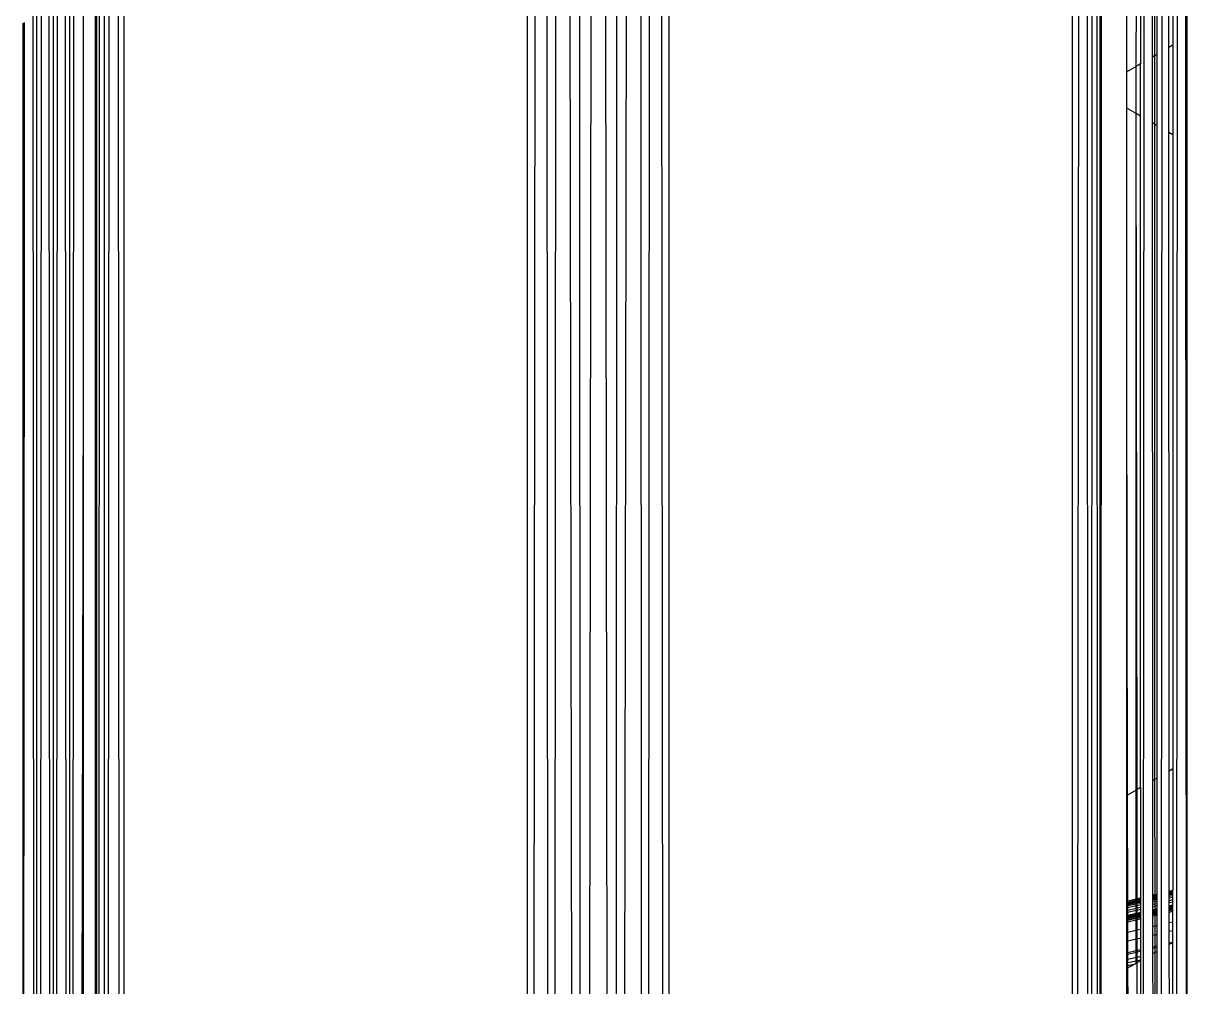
# Model space of a CAD drawing. Header units: inches. Extents: x 17 to 4615, y 5 to 3256.
# Drawn here: x 2812.5 to 2872.9, y 1859.5 to 1909.5 of the extents above; entities that cross this region are included whole.
import ezdxf

# ---------------------------------------------------------------- set-up
doc = ezdxf.new("R2010")
doc.units = ezdxf.units.IN
doc.header["$MEASUREMENT"] = 0

msp = doc.modelspace()

# ---------------------------------------------------------------- linework, layer by layer
for p, q in [((2838.689, 1525.016), (2838.689, 2259.863)), ((2839.42, 2259.442), (2838.689, 1525.016)), ((2839.42, 2259.442), (2840.006, 1524.464)), ((2840.006, 1524.464), (2840.301, 2258.933)), ((2840.301, 2258.933), (2841.553, 1524.174)), ((2841.553, 1524.174), (2841.301, 2258.356)), ((2842.366, 2257.74), (2841.553, 1524.174)), ((2842.366, 2257.74), (2843.18, 1524.174)), ((2843.432, 2257.125), (2843.18, 1524.174)), ((2843.18, 1524.174), (2844.432, 2256.548)), ((2844.432, 2256.548), (2844.727, 1524.464)), ((2844.727, 1524.464), (2845.313, 2256.039)), ((2845.313, 2256.039), (2846.043, 1525.016)), ((2846.043, 1525.016), (2846.043, 2255.618)), ((2817.759, 1537.101), (2817.759, 2243.533)), ((2866.974, 2243.533), (2866.974, 1537.101)), ((2816.3, 1540.504), (2816.649, 2242.941)), ((2816.649, 2242.941), (2816.803, 1537.86)), ((2816.803, 1537.86), (2817.138, 2243.292)), ((2817.175, 2243.334), (2817.759, 1537.101)), ((2867.581, 2243.183), (2866.974, 1537.101)), ((2867.581, 2243.183), (2867.93, 1537.86)), ((2867.93, 1537.86), (2868.069, 2242.901)), ((2868.069, 2242.901), (2868.433, 1541.321)), ((2816.3, 1540.504), (2816.239, 2242.656)), ((2816.344, 2242.629), (2816.3, 1540.504)), ((2868.386, 2242.718), (2868.433, 1541.321)), ((2868.497, 2242.654), (2868.433, 1541.321)), ((2814.931, 2241.59), (2814.916, 1553.51)), ((2814.082, 1539.75), (2814.511, 2241.287)), ((2814.082, 2241.039), (2814.082, 1539.75)), ((2814.511, 2241.287), (2814.916, 1553.51)), ((2813.24, 1539.846), (2813.234, 2240.684)), ((2813.653, 2240.838), (2813.24, 1539.846)), ((2813.653, 2240.838), (2814.082, 1539.75)), ((2814.952, 1553.49), (2815.315, 2230.283)), ((2870.936, 2230.223), (2870.516, 1683.665)), ((2872.59, 2229.268), (2872.2, 1540.254)), ((2812.851, 2228.86), (2813.24, 1539.846)), ((2871.821, 2183.172), (2871.358, 1540.832)), ((2872.176, 1917.325), (2872.2, 1908.358)), ((2872.865, 1908.742), (2872.857, 1917.719)), ((2872.913, 1917.751), (2872.913, 1908.77)), ((2871.133, 1907.742), (2871.127, 1916.72)), ((2871.232, 1916.781), (2871.235, 1907.801)), ((2871.358, 1916.853), (2871.358, 1907.872)), ((2871.983, 1908.233), (2871.978, 1917.211)), ((2870.297, 1907.259), (2870.312, 1916.249)), ((2870.516, 1916.367), (2870.516, 1907.386)), ((2815.638, 1915.547), (2815.638, 1891.215)), ((2869.802, 1906.973), (2869.802, 1915.955)), ((2812.527, 1909.451), (2812.527, 1909.505)), ((2812.527, 1909.451), (2812.597, 1909.492)), ((2812.527, 1908.851), (2812.527, 1909.451)), ((2812.597, 1909.492), (2812.597, 1909.546)), ((2812.597, 1908.892), (2812.597, 1909.492)), ((2812.527, 1908.851), (2812.597, 1908.892)), ((2812.527, 1908.362), (2812.527, 1908.851)), ((2812.596, 1908.321), (2812.597, 1908.892)), ((2812.596, 1908.321), (2812.527, 1908.362)), ((2812.527, 1902.891), (2812.527, 1908.362)), ((2812.592, 1902.929), (2812.596, 1908.321)), ((2872.2, 1908.358), (2871.983, 1908.233)), ((2871.986, 1903.835), (2871.983, 1908.233)), ((2872.2, 1908.358), (2872.2, 1903.711)), ((2872.913, 1908.77), (2872.865, 1908.742)), ((2872.869, 1903.325), (2872.865, 1908.742)), ((2872.913, 1908.77), (2872.913, 1903.299)), ((2871.235, 1907.801), (2871.133, 1907.742)), ((2871.135, 1904.326), (2871.133, 1907.742)), ((2871.358, 1907.872), (2871.235, 1907.801)), ((2871.235, 1907.801), (2871.236, 1904.267)), ((2871.358, 1907.872), (2871.358, 1904.197)), ((2870.297, 1907.259), (2869.802, 1906.973)), ((2870.516, 1907.386), (2870.297, 1907.259)), ((2870.297, 1904.81), (2870.297, 1907.259)), ((2870.516, 1904.683), (2870.516, 1907.386)), ((2869.802, 1905.096), (2869.802, 1906.973)), ((2870.297, 1904.81), (2869.802, 1905.096)), ((2869.802, 1891.623), (2869.802, 1905.096)), ((2870.516, 1904.683), (2870.297, 1904.81)), ((2870.297, 1869.7), (2870.297, 1904.81)), ((2870.337, 1869.724), (2870.297, 1904.81)), ((2870.516, 1869.827), (2870.516, 1904.683)), ((2871.236, 1904.267), (2871.135, 1904.326)), ((2871.156, 1870.196), (2871.135, 1904.326)), ((2871.358, 1904.197), (2871.236, 1904.267)), ((2871.236, 1904.267), (2871.248, 1870.249)), ((2871.358, 1904.197), (2871.358, 1870.313)), ((2872.2, 1903.711), (2871.986, 1903.835)), ((2872.005, 1870.687), (2871.986, 1903.835)), ((2872.2, 1903.711), (2872.2, 1870.799)), ((2812.527, 1902.891), (2812.592, 1902.929)), ((2812.527, 1873.089), (2812.527, 1902.891)), ((2812.568, 1873.113), (2812.592, 1902.929)), ((2872.913, 1903.299), (2872.869, 1903.325)), ((2872.913, 1851.815), (2872.869, 1903.325)), ((2872.913, 1903.299), (2872.913, 1851.815)), ((2869.802, 1869.415), (2869.802, 1891.623)), ((2869.847, 1869.441), (2869.802, 1891.623)), ((2815.638, 1891.215), (2814.952, 1553.49)), ((2815.638, 1891.215), (2815.638, 1540.122)), ((2812.568, 1873.113), (2812.527, 1873.089)), ((2812.527, 1872.272), (2812.527, 1873.089)), ((2812.568, 1872.296), (2812.568, 1873.113)), ((2812.527, 1872.272), (2812.568, 1872.296)), ((2812.527, 1870.803), (2812.527, 1872.272)), ((2812.567, 1870.78), (2812.568, 1872.296)), ((2812.567, 1870.78), (2812.527, 1870.803)), ((2812.527, 1861.821), (2812.527, 1870.803)), ((2872.2, 1870.799), (2872.005, 1870.687)), ((2872.2, 1870.799), (2872.2, 1864.498)), ((2812.559, 1861.802), (2812.567, 1870.78)), ((2871.248, 1870.249), (2871.156, 1870.196)), ((2871.159, 1864.257), (2871.156, 1870.196)), ((2871.358, 1870.313), (2871.248, 1870.249)), ((2871.248, 1870.249), (2871.25, 1864.278)), ((2871.358, 1870.313), (2871.358, 1864.303)), ((2872.009, 1864.454), (2872.005, 1870.687)), ((2870.297, 1869.7), (2869.847, 1869.441)), ((2870.337, 1869.724), (2870.297, 1869.7)), ((2870.297, 1864.058), (2870.297, 1869.7)), ((2870.516, 1869.827), (2870.337, 1869.724)), ((2870.34, 1864.068), (2870.337, 1869.724)), ((2870.516, 1869.827), (2870.516, 1864.108)), ((2869.847, 1869.441), (2869.802, 1869.415)), ((2869.802, 1863.943), (2869.802, 1869.415)), ((2869.858, 1863.956), (2869.847, 1869.441)), ((2871.159, 1864.257), (2871.25, 1864.278)), ((2871.16, 1864.211), (2871.159, 1864.257)), ((2871.25, 1864.232), (2871.16, 1864.211)), ((2871.16, 1864.167), (2871.16, 1864.211)), ((2871.16, 1864.167), (2871.25, 1864.188)), ((2871.16, 1864.117), (2871.16, 1864.167)), ((2871.25, 1864.278), (2871.358, 1864.303)), ((2871.25, 1864.278), (2871.25, 1864.232)), ((2871.358, 1864.257), (2871.25, 1864.232)), ((2871.25, 1864.232), (2871.25, 1864.188)), ((2871.25, 1864.188), (2871.358, 1864.213)), ((2871.25, 1864.188), (2871.25, 1864.138)), ((2871.25, 1864.138), (2871.358, 1864.163)), ((2871.358, 1864.303), (2871.358, 1864.257)), ((2871.358, 1864.257), (2871.358, 1864.213)), ((2871.358, 1864.213), (2871.358, 1864.163)), ((2871.358, 1864.163), (2871.358, 1864.135)), ((2872.009, 1864.454), (2872.2, 1864.498)), ((2872.009, 1864.408), (2872.009, 1864.454)), ((2872.2, 1864.452), (2872.009, 1864.408)), ((2872.009, 1864.363), (2872.2, 1864.408)), ((2872.009, 1864.363), (2872.009, 1864.408)), ((2872.009, 1864.314), (2872.009, 1864.363)), ((2872.009, 1864.314), (2872.2, 1864.358)), ((2872.2, 1864.33), (2872.009, 1864.286)), ((2872.009, 1864.286), (2872.009, 1864.314)), ((2872.009, 1864.238), (2872.009, 1864.286)), ((2872.2, 1864.283), (2872.009, 1864.238)), ((2872.009, 1864.173), (2872.009, 1864.238)), ((2872.2, 1864.217), (2872.009, 1864.173)), ((2872.009, 1864.101), (2872.009, 1864.173)), ((2872.009, 1864.101), (2872.2, 1864.145)), ((2872.2, 1864.452), (2872.2, 1864.498)), ((2872.2, 1864.408), (2872.2, 1864.452)), ((2872.2, 1864.358), (2872.2, 1864.408)), ((2872.2, 1864.33), (2872.2, 1864.358)), ((2872.2, 1864.283), (2872.2, 1864.33)), ((2872.2, 1864.217), (2872.2, 1864.283)), ((2872.2, 1864.145), (2872.2, 1864.217)), ((2872.2, 1864), (2872.2, 1864.145)), ((2869.802, 1863.943), (2869.858, 1863.956)), ((2869.802, 1863.897), (2869.802, 1863.943)), ((2869.858, 1863.91), (2869.802, 1863.897)), ((2869.802, 1863.852), (2869.802, 1863.897)), ((2869.802, 1863.852), (2869.859, 1863.865)), ((2869.802, 1863.802), (2869.802, 1863.852)), ((2869.802, 1863.802), (2869.859, 1863.815)), ((2869.802, 1863.774), (2869.802, 1863.802)), ((2869.859, 1863.787), (2869.802, 1863.774)), ((2869.802, 1863.727), (2869.802, 1863.774)), ((2869.859, 1863.741), (2869.802, 1863.727)), ((2869.802, 1863.661), (2869.802, 1863.727)), ((2869.859, 1863.7), (2869.802, 1863.687)), ((2869.859, 1863.674), (2869.802, 1863.661)), ((2869.802, 1863.589), (2869.802, 1863.661)), ((2869.802, 1863.589), (2869.859, 1863.602)), ((2869.802, 1863.444), (2869.802, 1863.589)), ((2869.858, 1863.956), (2870.297, 1864.058)), ((2870.297, 1864.011), (2869.858, 1863.91)), ((2869.858, 1863.91), (2869.858, 1863.956)), ((2869.859, 1863.865), (2869.858, 1863.91)), ((2869.859, 1863.865), (2870.297, 1863.967)), ((2869.859, 1863.787), (2870.516, 1863.94)), ((2869.859, 1863.815), (2870.297, 1863.917)), ((2869.859, 1863.815), (2869.859, 1863.865)), ((2870.297, 1863.842), (2869.859, 1863.741)), ((2869.859, 1863.787), (2869.859, 1863.815)), ((2869.859, 1863.741), (2869.859, 1863.787)), ((2870.297, 1863.776), (2869.859, 1863.7)), ((2869.859, 1863.7), (2869.859, 1863.741)), ((2869.859, 1863.602), (2870.297, 1863.704)), ((2869.859, 1863.7), (2869.859, 1863.674)), ((2869.859, 1863.602), (2869.859, 1863.674)), ((2869.859, 1863.457), (2869.859, 1863.602)), ((2870.297, 1863.559), (2869.859, 1863.457)), ((2870.297, 1864.058), (2870.34, 1864.068)), ((2870.297, 1864.011), (2870.297, 1864.058)), ((2870.34, 1864.022), (2870.297, 1864.011)), ((2870.297, 1863.967), (2870.297, 1864.011)), ((2870.297, 1863.967), (2870.341, 1863.977)), ((2870.297, 1863.917), (2870.297, 1863.967)), ((2870.297, 1863.917), (2870.341, 1863.927)), ((2870.297, 1863.842), (2870.297, 1863.917)), ((2870.341, 1863.852), (2870.297, 1863.842)), ((2870.297, 1863.802), (2870.297, 1863.842)), ((2870.341, 1863.812), (2870.297, 1863.802)), ((2870.297, 1863.802), (2870.297, 1863.776)), ((2870.297, 1863.704), (2870.297, 1863.776)), ((2870.297, 1863.704), (2870.341, 1863.714)), ((2870.297, 1863.559), (2870.297, 1863.704)), ((2870.341, 1863.569), (2870.297, 1863.559)), ((2870.297, 1863.463), (2870.297, 1863.559)), ((2870.34, 1864.068), (2870.516, 1864.108)), ((2870.34, 1864.022), (2870.34, 1864.068)), ((2870.516, 1864.062), (2870.34, 1864.022)), ((2870.341, 1863.977), (2870.34, 1864.022)), ((2870.341, 1863.977), (2870.516, 1864.018)), ((2870.341, 1863.927), (2870.341, 1863.977)), ((2870.341, 1863.927), (2870.516, 1863.968)), ((2870.341, 1863.852), (2870.341, 1863.927)), ((2870.516, 1863.893), (2870.341, 1863.852)), ((2870.341, 1863.812), (2870.341, 1863.852)), ((2870.516, 1863.827), (2870.341, 1863.812)), ((2870.341, 1863.714), (2870.341, 1863.812)), ((2870.341, 1863.714), (2870.516, 1863.755)), ((2870.341, 1863.569), (2870.341, 1863.714)), ((2870.516, 1863.61), (2870.341, 1863.569)), ((2870.341, 1863.473), (2870.341, 1863.569)), ((2870.516, 1864.108), (2870.516, 1864.062)), ((2870.516, 1864.062), (2870.516, 1864.018)), ((2870.516, 1864.018), (2870.516, 1863.968)), ((2870.516, 1863.968), (2870.516, 1863.94)), ((2870.516, 1863.94), (2870.516, 1863.893)), ((2870.516, 1863.893), (2870.516, 1863.827)), ((2870.516, 1863.852), (2870.516, 1863.827)), ((2870.516, 1863.827), (2870.516, 1863.755)), ((2870.516, 1863.755), (2870.516, 1863.61)), ((2870.516, 1863.61), (2870.516, 1863.514)), ((2871.16, 1864.117), (2871.25, 1864.138)), ((2871.358, 1864.135), (2871.16, 1864.089)), ((2871.16, 1864.089), (2871.16, 1864.117)), ((2871.16, 1864.042), (2871.16, 1864.089)), ((2871.25, 1864.063), (2871.16, 1864.042)), ((2871.16, 1863.976), (2871.16, 1864.042)), ((2871.16, 1864.001), (2871.16, 1863.976)), ((2871.25, 1863.997), (2871.16, 1864.001)), ((2871.16, 1863.904), (2871.16, 1863.976)), ((2871.16, 1863.904), (2871.25, 1863.925)), ((2871.16, 1863.759), (2871.16, 1863.904)), ((2871.25, 1863.78), (2871.16, 1863.759)), ((2871.16, 1863.663), (2871.16, 1863.759)), ((2871.16, 1863.663), (2871.25, 1863.684)), ((2871.16, 1863.489), (2871.16, 1863.663)), ((2871.25, 1864.138), (2871.25, 1864.063)), ((2871.358, 1864.088), (2871.25, 1864.063)), ((2871.25, 1864.063), (2871.25, 1863.997)), ((2871.25, 1864.022), (2871.25, 1863.997)), ((2871.358, 1864.022), (2871.25, 1864.022)), ((2871.25, 1863.997), (2871.25, 1863.925)), ((2871.25, 1863.925), (2871.358, 1863.95)), ((2871.25, 1863.925), (2871.25, 1863.78)), ((2871.358, 1863.805), (2871.25, 1863.78)), ((2871.25, 1863.78), (2871.25, 1863.684)), ((2871.25, 1863.684), (2871.358, 1863.709)), ((2871.25, 1863.684), (2871.25, 1863.51)), ((2871.358, 1864.135), (2871.358, 1864.088)), ((2871.358, 1864.088), (2871.358, 1864.022)), ((2871.358, 1864.047), (2871.358, 1864.022)), ((2871.358, 1864.022), (2871.358, 1863.95)), ((2871.358, 1863.95), (2871.358, 1863.805)), ((2871.358, 1863.805), (2871.358, 1863.709)), ((2871.358, 1863.709), (2871.358, 1863.535)), ((2872.009, 1863.956), (2872.009, 1864.101)), ((2872.2, 1864), (2872.009, 1863.956)), ((2872.009, 1863.86), (2872.009, 1863.956)), ((2872.009, 1863.86), (2872.2, 1863.904)), ((2872.009, 1863.686), (2872.009, 1863.86)), ((2872.2, 1863.73), (2872.009, 1863.686)), ((2872.2, 1863.692), (2872.009, 1863.648)), ((2872.009, 1863.615), (2872.009, 1863.686)), ((2872.009, 1863.615), (2872.2, 1863.659)), ((2872.009, 1863.575), (2872.2, 1863.619)), ((2872.009, 1863.575), (2872.009, 1863.615)), ((2872.009, 1863.527), (2872.009, 1863.575)), ((2872.009, 1863.527), (2872.2, 1863.571)), ((2872.2, 1863.904), (2872.2, 1864)), ((2872.2, 1863.73), (2872.2, 1863.904)), ((2872.2, 1863.659), (2872.2, 1863.73)), ((2872.2, 1863.619), (2872.2, 1863.659)), ((2872.2, 1863.571), (2872.2, 1863.619)), ((2872.2, 1863.517), (2872.2, 1863.571)), ((2869.859, 1863.457), (2869.802, 1863.444)), ((2869.802, 1863.348), (2869.802, 1863.444)), ((2869.802, 1863.348), (2869.86, 1863.362)), ((2869.802, 1863.174), (2869.802, 1863.348)), ((2869.86, 1863.187), (2869.802, 1863.174)), ((2869.802, 1863.103), (2869.802, 1863.174)), ((2869.86, 1863.149), (2869.802, 1863.136)), ((2869.802, 1863.103), (2869.86, 1863.116)), ((2869.802, 1863.064), (2869.802, 1863.103)), ((2869.802, 1863.064), (2869.86, 1863.077)), ((2869.802, 1863.016), (2869.802, 1863.064)), ((2869.802, 1863.016), (2869.86, 1863.029)), ((2869.802, 1862.963), (2869.802, 1863.016)), ((2869.802, 1862.963), (2869.86, 1862.976)), ((2869.802, 1862.915), (2869.802, 1862.963)), ((2869.86, 1863.362), (2869.859, 1863.457)), ((2869.86, 1863.362), (2870.297, 1863.463)), ((2869.86, 1863.187), (2869.86, 1863.362)), ((2870.297, 1863.289), (2869.86, 1863.187)), ((2870.297, 1863.251), (2869.86, 1863.149)), ((2869.86, 1863.116), (2870.297, 1863.218)), ((2869.86, 1863.149), (2869.86, 1863.187)), ((2869.86, 1863.077), (2870.297, 1863.178)), ((2869.86, 1863.116), (2869.86, 1863.149)), ((2869.86, 1863.029), (2870.297, 1863.131)), ((2869.86, 1863.077), (2869.86, 1863.116)), ((2869.86, 1862.976), (2870.297, 1863.077)), ((2869.86, 1863.029), (2869.86, 1863.077)), ((2870.297, 1863.029), (2869.86, 1862.928)), ((2869.86, 1862.976), (2869.86, 1863.029)), ((2869.86, 1862.928), (2869.86, 1862.976)), ((2869.861, 1862.867), (2870.297, 1862.969)), ((2870.297, 1863.463), (2870.341, 1863.473)), ((2870.297, 1863.289), (2870.297, 1863.463)), ((2870.341, 1863.299), (2870.297, 1863.289)), ((2870.297, 1863.251), (2870.297, 1863.289)), ((2870.341, 1863.261), (2870.297, 1863.251)), ((2870.297, 1863.218), (2870.297, 1863.251)), ((2870.297, 1863.218), (2870.341, 1863.228)), ((2870.297, 1863.178), (2870.297, 1863.218)), ((2870.297, 1863.178), (2870.341, 1863.189)), ((2870.297, 1863.131), (2870.297, 1863.178)), ((2870.297, 1863.131), (2870.341, 1863.141)), ((2870.297, 1863.077), (2870.297, 1863.131)), ((2870.297, 1863.077), (2870.341, 1863.088)), ((2870.297, 1863.029), (2870.297, 1863.077)), ((2870.341, 1863.04), (2870.297, 1863.029)), ((2870.297, 1862.969), (2870.297, 1863.029)), ((2870.297, 1862.969), (2870.341, 1862.979)), ((2870.297, 1862.429), (2870.297, 1862.969)), ((2870.341, 1863.473), (2870.516, 1863.514)), ((2870.341, 1863.299), (2870.341, 1863.473)), ((2870.516, 1863.34), (2870.341, 1863.299)), ((2870.516, 1863.301), (2870.341, 1863.261)), ((2870.341, 1863.261), (2870.341, 1863.299)), ((2870.341, 1863.228), (2870.516, 1863.268)), ((2870.341, 1863.228), (2870.341, 1863.261)), ((2870.341, 1863.189), (2870.516, 1863.229)), ((2870.341, 1863.189), (2870.341, 1863.228)), ((2870.341, 1863.141), (2870.341, 1863.189)), ((2870.341, 1863.141), (2870.516, 1863.181)), ((2870.341, 1863.088), (2870.341, 1863.141)), ((2870.341, 1863.088), (2870.516, 1863.128)), ((2870.341, 1863.04), (2870.341, 1863.088)), ((2870.516, 1863.08), (2870.341, 1863.04)), ((2870.341, 1862.979), (2870.341, 1863.04)), ((2870.341, 1862.979), (2870.516, 1863.019)), ((2870.341, 1862.439), (2870.341, 1862.979)), ((2870.516, 1863.514), (2870.516, 1863.34)), ((2870.516, 1863.34), (2870.516, 1863.268)), ((2870.516, 1863.268), (2870.516, 1863.229)), ((2870.516, 1863.229), (2870.516, 1863.181)), ((2870.516, 1863.181), (2870.516, 1863.128)), ((2870.516, 1863.128), (2870.516, 1863.08)), ((2870.516, 1863.08), (2870.516, 1863.019)), ((2870.516, 1863.019), (2870.516, 1862.479)), ((2871.25, 1863.51), (2871.16, 1863.489)), ((2871.16, 1863.418), (2871.16, 1863.489)), ((2871.25, 1863.472), (2871.16, 1863.451)), ((2871.16, 1863.418), (2871.25, 1863.439)), ((2871.16, 1863.378), (2871.16, 1863.418)), ((2871.16, 1863.378), (2871.25, 1863.399)), ((2871.16, 1863.33), (2871.16, 1863.378)), ((2871.16, 1863.33), (2871.25, 1863.351)), ((2871.16, 1863.277), (2871.16, 1863.33)), ((2871.16, 1863.277), (2871.25, 1863.298)), ((2871.16, 1863.229), (2871.16, 1863.277)), ((2871.25, 1863.25), (2871.16, 1863.229)), ((2871.16, 1863.169), (2871.16, 1863.229)), ((2871.16, 1863.169), (2871.25, 1863.189)), ((2871.16, 1862.627), (2871.16, 1863.169)), ((2871.358, 1863.535), (2871.25, 1863.51)), ((2871.25, 1863.51), (2871.25, 1863.472)), ((2871.358, 1863.497), (2871.25, 1863.472)), ((2871.25, 1863.472), (2871.25, 1863.439)), ((2871.25, 1863.439), (2871.358, 1863.464)), ((2871.25, 1863.439), (2871.25, 1863.399)), ((2871.25, 1863.399), (2871.358, 1863.424)), ((2871.25, 1863.399), (2871.25, 1863.351)), ((2871.25, 1863.351), (2871.358, 1863.376)), ((2871.25, 1863.351), (2871.25, 1863.298)), ((2871.25, 1863.298), (2871.358, 1863.323)), ((2871.25, 1863.298), (2871.25, 1863.25)), ((2871.358, 1863.275), (2871.25, 1863.25)), ((2871.25, 1863.25), (2871.25, 1863.189)), ((2871.25, 1863.189), (2871.358, 1863.214)), ((2871.25, 1863.189), (2871.25, 1862.647)), ((2871.358, 1863.535), (2871.358, 1863.464)), ((2871.358, 1863.464), (2871.358, 1863.424)), ((2871.358, 1863.424), (2871.358, 1863.376)), ((2871.358, 1863.376), (2871.358, 1863.323)), ((2871.358, 1863.323), (2871.358, 1863.275)), ((2871.358, 1863.275), (2871.358, 1863.214)), ((2871.358, 1863.214), (2871.358, 1862.672)), ((2872.009, 1863.473), (2872.009, 1863.527)), ((2872.009, 1863.473), (2872.2, 1863.517)), ((2872.009, 1863.425), (2872.009, 1863.473)), ((2872.2, 1863.469), (2872.009, 1863.425)), ((2872.009, 1863.365), (2872.009, 1863.425)), ((2872.009, 1863.365), (2872.2, 1863.409)), ((2872.01, 1862.821), (2872.009, 1863.365)), ((2872.2, 1863.469), (2872.2, 1863.517)), ((2872.2, 1863.409), (2872.2, 1863.469)), ((2872.2, 1862.865), (2872.2, 1863.409)), ((2869.86, 1862.928), (2869.802, 1862.915)), ((2869.802, 1862.854), (2869.802, 1862.915)), ((2869.802, 1862.854), (2869.861, 1862.867)), ((2869.802, 1862.316), (2869.802, 1862.854)), ((2869.861, 1862.867), (2869.86, 1862.928)), ((2869.862, 1862.329), (2869.861, 1862.867)), ((2869.862, 1862.329), (2870.297, 1862.429)), ((2870.297, 1862.429), (2870.341, 1862.439)), ((2870.297, 1861.958), (2870.297, 1862.429)), ((2870.341, 1862.439), (2870.516, 1862.479)), ((2870.342, 1861.968), (2870.341, 1862.439)), ((2870.516, 1862.479), (2870.516, 1862.009)), ((2871.16, 1862.627), (2871.25, 1862.647)), ((2871.161, 1862.158), (2871.16, 1862.627)), ((2871.25, 1862.647), (2871.358, 1862.672)), ((2871.25, 1862.647), (2871.251, 1862.179)), ((2871.358, 1862.672), (2871.358, 1862.204)), ((2872.01, 1862.821), (2872.2, 1862.865)), ((2872.01, 1862.355), (2872.01, 1862.821)), ((2872.2, 1862.399), (2872.01, 1862.355)), ((2872.01, 1861.765), (2872.01, 1862.355)), ((2872.2, 1862.399), (2872.2, 1862.865)), ((2872.2, 1861.817), (2872.2, 1862.399)), ((2812.527, 1861.821), (2812.559, 1861.802)), ((2812.527, 1856.351), (2812.527, 1861.821)), ((2812.555, 1856.367), (2812.559, 1861.802)), ((2869.802, 1862.316), (2869.862, 1862.329)), ((2869.802, 1861.843), (2869.802, 1862.316)), ((2869.863, 1861.857), (2869.802, 1861.843)), ((2869.802, 1861.253), (2869.802, 1861.843)), ((2869.863, 1861.857), (2869.862, 1862.329)), ((2870.297, 1861.958), (2869.863, 1861.857)), ((2869.864, 1861.267), (2869.863, 1861.857)), ((2870.342, 1861.968), (2870.297, 1861.958)), ((2870.297, 1861.368), (2870.297, 1861.958)), ((2870.516, 1862.009), (2870.342, 1861.968)), ((2870.342, 1861.378), (2870.342, 1861.968)), ((2870.516, 1862.009), (2870.516, 1861.418)), ((2871.251, 1862.179), (2871.161, 1862.158)), ((2871.161, 1861.568), (2871.161, 1862.158)), ((2871.358, 1862.204), (2871.251, 1862.179)), ((2871.251, 1862.179), (2871.251, 1861.589)), ((2871.358, 1862.204), (2871.358, 1861.613)), ((2872.01, 1861.765), (2872.174, 1861.803)), ((2872.01, 1861.708), (2872.174, 1861.803)), ((2872.01, 1861.708), (2872.01, 1861.765)), ((2872.174, 1861.803), (2872.2, 1861.817)), ((2872.2, 1857.171), (2872.2, 1861.817)), ((2869.802, 1861.253), (2869.864, 1861.267)), ((2869.802, 1861.177), (2869.802, 1861.253)), ((2869.802, 1861.177), (2869.864, 1861.192)), ((2869.802, 1860.893), (2869.802, 1861.177)), ((2869.864, 1861.267), (2870.297, 1861.368)), ((2869.864, 1861.192), (2870.297, 1861.292)), ((2869.864, 1861.192), (2869.864, 1861.267)), ((2869.865, 1860.908), (2869.864, 1861.192)), ((2870.297, 1861.368), (2870.342, 1861.378)), ((2870.297, 1861.292), (2870.297, 1861.368)), ((2870.297, 1861.292), (2870.342, 1861.302)), ((2870.297, 1861.008), (2870.297, 1861.292)), ((2870.342, 1861.378), (2870.516, 1861.418)), ((2870.342, 1861.302), (2870.342, 1861.378)), ((2870.342, 1861.302), (2870.516, 1861.343)), ((2870.342, 1861.019), (2870.342, 1861.302)), ((2870.516, 1861.418), (2870.516, 1861.343)), ((2870.516, 1861.343), (2870.516, 1861.059)), ((2871.161, 1861.568), (2871.251, 1861.589)), ((2871.161, 1861.492), (2871.161, 1861.568)), ((2871.161, 1861.492), (2871.251, 1861.513)), ((2871.161, 1861.218), (2871.161, 1861.492)), ((2871.161, 1861.218), (2871.251, 1861.27)), ((2871.163, 1857.769), (2871.161, 1861.218)), ((2871.251, 1861.589), (2871.358, 1861.613)), ((2871.251, 1861.589), (2871.251, 1861.513)), ((2871.251, 1861.513), (2871.358, 1861.538)), ((2871.251, 1861.513), (2871.251, 1861.27)), ((2871.251, 1861.27), (2871.358, 1861.331)), ((2871.251, 1861.27), (2871.252, 1857.718)), ((2871.358, 1861.613), (2871.358, 1861.538)), ((2871.358, 1861.538), (2871.358, 1861.331)), ((2871.358, 1861.331), (2871.358, 1857.657)), ((2872.013, 1857.279), (2872.01, 1861.708)), ((2869.865, 1860.908), (2869.802, 1860.893)), ((2869.802, 1860.731), (2869.802, 1860.893)), ((2869.802, 1860.731), (2869.865, 1860.745)), ((2869.802, 1860.585), (2869.802, 1860.731)), ((2869.802, 1860.585), (2869.865, 1860.599)), ((2869.802, 1860.433), (2869.802, 1860.585)), ((2870.297, 1861.008), (2869.865, 1860.908)), ((2869.865, 1860.745), (2869.865, 1860.908)), ((2869.865, 1860.745), (2870.297, 1860.846)), ((2869.865, 1860.599), (2869.865, 1860.745)), ((2869.865, 1860.599), (2870.241, 1860.687)), ((2869.865, 1860.47), (2870.241, 1860.687)), ((2869.865, 1860.47), (2869.865, 1860.599)), ((2870.241, 1860.687), (2870.297, 1860.719)), ((2870.342, 1861.019), (2870.297, 1861.008)), ((2870.297, 1860.846), (2870.297, 1861.008)), ((2870.297, 1860.846), (2870.342, 1860.856)), ((2870.297, 1860.719), (2870.297, 1860.846)), ((2870.297, 1860.719), (2870.342, 1860.745)), ((2870.516, 1861.059), (2870.342, 1861.019)), ((2870.342, 1860.856), (2870.342, 1861.019)), ((2870.342, 1860.856), (2870.516, 1860.896)), ((2870.342, 1860.745), (2870.342, 1860.856)), ((2870.342, 1860.745), (2870.516, 1860.845)), ((2870.344, 1858.243), (2870.342, 1860.745)), ((2870.516, 1861.059), (2870.516, 1860.896)), ((2870.516, 1860.896), (2870.516, 1860.845)), ((2870.516, 1860.845), (2870.516, 1858.143)), ((2869.802, 1860.433), (2869.865, 1860.47)), ((2869.802, 1858.555), (2869.802, 1860.433)), ((2869.869, 1858.516), (2869.865, 1860.47))]:
    msp.add_line(p, q)

doc.saveas('drawing.dxf')
